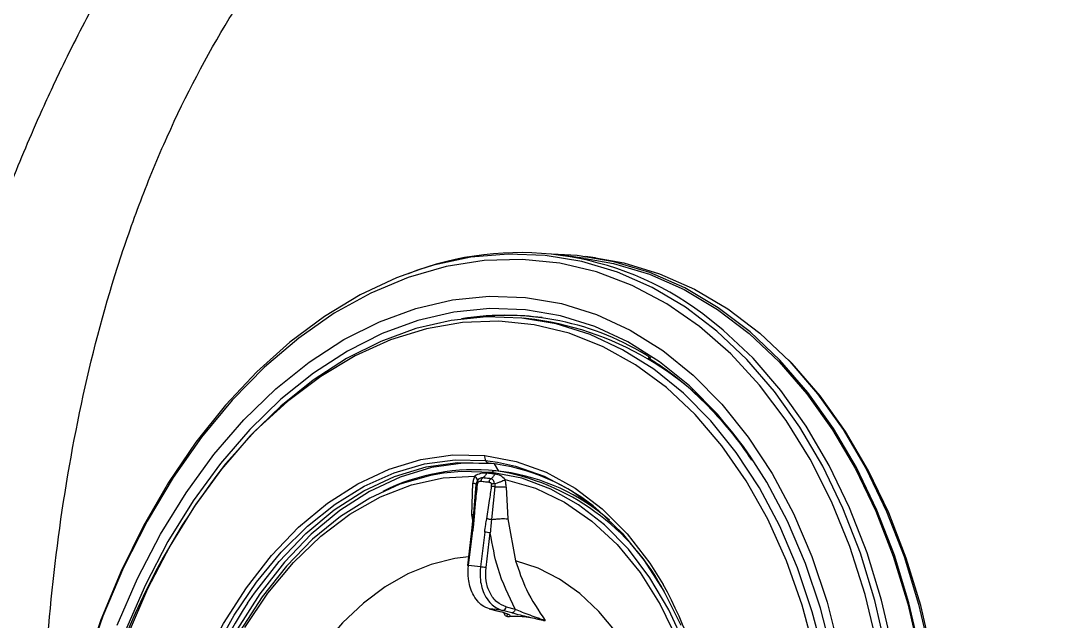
# Model space of a CAD drawing. Extents: x 525 to 613, y 487 to 635.
# Drawn here: x 595.846 to 598.896, y 564.213 to 565.968 of the extents above; entities that cross this region are included whole.
import ezdxf

# ---------------------------------------------------------------- set-up
doc = ezdxf.new("R2010")
doc.units = 0
doc.header["$MEASUREMENT"] = 0
doc.layers.add('1', color=4, linetype='Continuous')
doc.layers.add('STD TEST', color=3, linetype='Continuous')

# ---------------------------------------------------------------- blocks, each defined once
blk = doc.blocks.new('2023 VANGUARD')
at = {"layer": '1', "color": 3, "linetype": 'Continuous', "lineweight": 25}
for p, q in [((28.5385, -27.4174), (28.4621, -27.4074)), ((28.5676, -27.4157), (28.5392, -27.412)), ((28.3906, -27.5963), (28.3559, -27.5926)), ((28.2463, -28.009), (28.2814, -28.0137)), ((28.28, -28.0193), (28.272, -28.0184)), ((28.2853, -28.0398), (28.272, -28.0184)), ((28.3001, -28.0417), (28.2852, -28.0398)), ((28.206, -28.1672), (28.2087, -28.0751)), ((28.2112, -28.1757), (28.2188, -28.0793)), ((28.2736, -28.0856), (28.2637, -28.1817)), ((28.3064, -28.0863), (28.3113, -28.1793)), ((28.2094, -28.1751), (28.2056, -28.214)), ((28.2086, -28.1837), (28.206, -28.1672)), ((28.3113, -28.1793), (28.334, -28.3017)), ((28.2056, -28.214), (28.193, -28.3157)), ((28.1962, -28.3161), (28.2088, -28.2143)), ((28.2438, -28.2183), (28.2312, -28.3201)), ((28.2476, -28.3221), (28.2601, -28.2203)), ((28.2572, -28.4429), (28.2834, -28.4497)), ((28.2572, -28.4429), (28.2582, -28.443)), ((28.2582, -28.443), (28.2837, -28.4497)), ((28.3228, -28.4541), (28.2961, -28.4474)), ((28.3048, -28.4631), (28.2987, -28.4523)), ((28.3064, -28.4367), (28.3331, -28.4435))]:
    blk.add_line(p, q, dxfattribs=at)
at = {"layer": '1', "color": 3, "linetype": 'Continuous', "lineweight": 25, "flags": 128}
for points in [[(29.4451, -29.3354), (29.4588, -29.178), (29.4631, -29.0208), (29.4578, -28.8651), (29.443, -28.712), (29.4188, -28.5626), (29.3854, -28.4182), (29.3431, -28.2799), (29.2921, -28.1485), (29.2329, -28.0253), (29.1659, -27.9111), (29.0916, -27.8067), (29.0106, -27.7131), (28.9235, -27.6308), (28.831, -27.5605), (28.7337, -27.5028), (28.6325, -27.4581), (28.528, -27.4266), (28.4211, -27.4088), (28.3126, -27.4047), (28.2033, -27.4143), (28.0941, -27.4375), (28.0538, -27.4496)], [(29.5451, -29.3483), (29.559, -29.1899), (29.5633, -29.0317), (29.5579, -28.8749), (29.543, -28.7208), (29.5187, -28.5705), (29.4851, -28.4252), (29.4425, -28.2859), (29.3912, -28.1537), (29.3316, -28.0296), (29.2641, -27.9147), (29.1894, -27.8096), (29.1078, -27.7154), (29.0202, -27.6325), (28.927, -27.5618), (28.8291, -27.5037), (28.7272, -27.4587), (28.6221, -27.4271), (28.5145, -27.4091), (28.4401, -27.4048)], [(28.5385, -27.4174), (28.6211, -27.4324), (28.726, -27.464), (28.8276, -27.5089), (28.9252, -27.5668), (29.018, -27.6373), (29.1054, -27.7199), (29.1867, -27.8139), (29.2612, -27.9186), (29.3285, -28.0332), (29.3879, -28.1569), (29.439, -28.2887), (29.4815, -28.4275), (29.515, -28.5725), (29.5393, -28.7223), (29.5542, -28.876), (29.5595, -29.0322), (29.5552, -29.19), (29.5414, -29.3479)], [(28.5676, -27.4157), (28.6505, -27.4308), (28.7557, -27.4624), (28.8576, -27.5074), (28.9555, -27.5655), (29.0486, -27.6363), (29.1363, -27.7191), (29.2178, -27.8134), (29.2926, -27.9184), (29.36, -28.0334), (29.4196, -28.1574), (29.4709, -28.2896), (29.5135, -28.4289), (29.5471, -28.5742), (29.5564, -28.6245)], [(28.0538, -27.4496), (27.9857, -27.4743), (27.879, -27.5242), (27.7749, -27.587), (27.674, -27.6621), (27.5772, -27.749), (27.4853, -27.847), (27.3988, -27.9554), (27.3185, -28.0733), (27.245, -28.1999), (27.1789, -28.3341), (27.1205, -28.4751), (27.0705, -28.6216), (27.0291, -28.7725), (26.9967, -28.9268), (26.9736, -29.0833)], [(29.3927, -28.5466), (29.3572, -28.4004), (29.3124, -28.2607), (29.2587, -28.1285), (29.1964, -28.0051), (29.126, -27.8914), (29.0482, -27.7883), (28.9636, -27.6966), (28.8728, -27.617), (28.7766, -27.5503), (28.6757, -27.4969), (28.571, -27.4573), (28.4633, -27.4318), (28.3535, -27.4206), (28.2424, -27.4238), (28.131, -27.4414), (28.0201, -27.4731), (27.9106, -27.5189), (27.8035, -27.5782), (27.6996, -27.6507), (27.5997, -27.7357), (27.5046, -27.8325), (27.4151, -27.9405), (27.3319, -28.0586), (27.2556, -28.186), (27.187, -28.3216), (27.1265, -28.4644), (27.0747, -28.6131)], [(27.1679, -28.4907), (27.2273, -28.3538), (27.2948, -28.2242), (27.3697, -28.1029), (27.4513, -27.991), (27.5391, -27.8895), (27.6322, -27.7991), (27.7299, -27.7208), (27.8314, -27.6551), (27.9356, -27.6026), (28.0419, -27.5638), (28.1492, -27.539), (28.2567, -27.5283), (28.3634, -27.532), (28.4684, -27.5499), (28.5709, -27.582), (28.6699, -27.6279), (28.7646, -27.6872), (28.8542, -27.7594), (28.9379, -27.844), (29.0151, -27.9402), (29.085, -28.0472), (29.1471, -28.164), (29.2008, -28.2897), (29.2458, -28.4232), (29.2815, -28.5634)], [(29.0229, -27.9993), (29.0007, -27.9676), (28.9252, -27.8734), (28.8432, -27.7906), (28.7555, -27.7199), (28.6628, -27.6619), (28.5659, -27.617), (28.4656, -27.5856), (28.3628, -27.5681), (28.2584, -27.5645), (28.1532, -27.5749), (28.0482, -27.5992), (27.9442, -27.6372), (27.8421, -27.6885), (27.7429, -27.7528), (27.6472, -27.8295), (27.5561, -27.9179), (27.4702, -28.0173), (27.3902, -28.1268), (27.317, -28.2455), (27.251, -28.3724), (27.1928, -28.5063)], [(29.2283, -28.5484), (29.2024, -28.451), (29.1591, -28.3223), (29.1073, -28.2012), (29.0475, -28.0886), (28.9801, -27.9855), (28.9058, -27.8928), (28.8251, -27.8113), (28.7387, -27.7417), (28.6474, -27.6845), (28.552, -27.6403), (28.4533, -27.6094), (28.3521, -27.5922), (28.2492, -27.5886), (28.1457, -27.5989), (28.0423, -27.6228), (27.9399, -27.6602), (27.8394, -27.7108), (27.7416, -27.7741), (27.6475, -27.8496), (27.5577, -27.9366), (27.4731, -28.0345), (27.3944, -28.1423), (27.3223, -28.2592), (27.2573, -28.3841), (27.2, -28.516)], [(29.2095, -28.569), (29.1728, -28.4321), (29.1269, -28.3021), (29.0721, -28.1803), (29.0089, -28.0677), (28.938, -27.9654), (28.8599, -27.8743), (28.7754, -27.7952), (28.6852, -27.7288), (28.5901, -27.6758), (28.4911, -27.6366), (28.389, -27.6115), (28.2847, -27.6009), (28.1791, -27.6048), (28.0733, -27.6231), (27.9682, -27.6557), (27.8647, -27.7023), (27.7638, -27.7625), (27.6664, -27.8357), (27.5734, -27.9213), (27.4857, -28.0182)], [(29.465, -29.3379), (29.4788, -29.1799), (29.483, -29.0222), (29.4777, -28.8659), (29.4629, -28.7123), (29.4386, -28.5624), (29.4051, -28.4175), (29.3626, -28.2786), (29.3115, -28.1468), (29.252, -28.0232), (29.1848, -27.9085), (29.1103, -27.8038), (29.029, -27.7098), (28.9416, -27.6272), (28.8818, -27.58)], [(29.5797, -29.353), (29.5935, -29.195), (29.5978, -29.0373), (29.5925, -28.8811), (29.5776, -28.7275), (29.5533, -28.5776), (29.5198, -28.4327), (29.4774, -28.2939), (29.4262, -28.1621), (29.3668, -28.0385), (29.2996, -27.9239), (29.2251, -27.8192), (29.1438, -27.7252), (29.133, -27.7141)], [(27.2784, -29.1112), (27.2994, -28.9773), (27.3305, -28.8461), (27.3713, -28.7192), (27.4213, -28.5984), (27.4799, -28.4851), (27.5463, -28.3807), (27.6197, -28.2866), (27.6992, -28.2038), (27.7837, -28.1336), (27.8723, -28.0767), (27.9638, -28.0339), (28.057, -28.0056), (28.1508, -27.9924), (28.244, -27.9942)], [(28.244, -27.9942), (28.3354, -28.0112), (28.4239, -28.0431), (28.5083, -28.0894), (28.5876, -28.1497), (28.6609, -28.2231), (28.7271, -28.3087), (28.7664, -28.3711)], [(29.2933, -29.3188), (29.3063, -29.1673), (29.3096, -29.0162), (29.3031, -28.8666), (29.287, -28.72), (29.2614, -28.5775), (29.2264, -28.4403), (29.1825, -28.3096), (29.1299, -28.1866), (29.0691, -28.0722), (29.0229, -27.9993)], [(27.4524, -28.5665), (27.5108, -28.461), (27.5762, -28.3642), (27.6479, -28.277), (27.7249, -28.2007), (27.8064, -28.136), (27.8914, -28.0838), (27.9789, -28.0446), (28.0679, -28.0189), (28.1574, -28.007), (28.2463, -28.009)], [(28.272, -28.0184), (28.1804, -28.0166), (28.0882, -28.0296), (27.9965, -28.0574), (27.9066, -28.0995), (27.8195, -28.1554), (27.7364, -28.2245), (27.6582, -28.3058), (27.5861, -28.3984), (27.5208, -28.501), (27.4632, -28.6124), (27.414, -28.7312), (27.3739, -28.8559), (27.3433, -28.9849), (27.3226, -29.1166)], [(27.5497, -28.4257), (27.5699, -28.3963), (27.642, -28.3037), (27.7202, -28.2224), (27.8033, -28.1533), (27.8904, -28.0974), (27.9803, -28.0552), (28.072, -28.0275), (28.1642, -28.0145), (28.2558, -28.0163)], [(28.2814, -28.0137), (28.3335, -28.0249), (28.4181, -28.0546), (28.4991, -28.0976), (28.5754, -28.1536), (28.6463, -28.2217), (28.7108, -28.3013), (28.7682, -28.3913), (28.8179, -28.4908)], [(28.1229, -28.0456), (28.0852, -28.0522), (27.9954, -28.0783), (27.9073, -28.1185), (27.8218, -28.1722), (27.7402, -28.2388), (27.6633, -28.3176), (27.5923, -28.4073), (27.5279, -28.507)], [(27.542, -28.4975), (27.6095, -28.397), (27.684, -28.3073), (27.7643, -28.2298), (27.8495, -28.1655), (27.9384, -28.1151), (28.0296, -28.0795), (28.1221, -28.0591), (28.2146, -28.0542)], [(28.8302, -28.5488), (28.783, -28.4455), (28.7274, -28.3517), (28.6643, -28.2685), (28.5943, -28.197), (28.5184, -28.1381), (28.4375, -28.0925), (28.3526, -28.0608), (28.2649, -28.0434)], [(28.2649, -28.0434), (28.1754, -28.0405), (28.1229, -28.0456)], [(28.3034, -28.0643), (28.3921, -28.09), (28.4771, -28.1306), (28.5572, -28.1858), (28.6313, -28.2548), (28.6984, -28.3366), (28.7577, -28.4301), (28.8082, -28.534), (28.8494, -28.6469)], [(28.1961, -28.2906), (28.1563, -28.2956), (28.0871, -28.3127), (28.019, -28.3404), (27.9525, -28.3785), (27.8887, -28.4263), (27.8281, -28.4834), (27.7716, -28.5491), (27.7199, -28.6226)], [(28.7446, -28.7397), (28.7121, -28.6566), (28.6732, -28.58), (28.6282, -28.5109), (28.5778, -28.4499), (28.5225, -28.398), (28.4629, -28.3557), (28.3999, -28.3234), (28.334, -28.3017)], [(28.1962, -28.3161), (28.1948, -28.3159), (28.1938, -28.3158), (28.1932, -28.3158), (28.193, -28.3157), (28.1933, -28.3158), (28.194, -28.3159), (28.195, -28.3161), (28.1965, -28.3162)]]:
    blk.add_lwpolyline(points, dxfattribs=at)
at = {"layer": '1', "color": 3, "linetype": 'Continuous', "lineweight": 25}
for centre, radius, start, end in [((28.3459, -28.2915), 0.8908, 53.0144, 111.4843), ((28.3038, -28.372), 0.788, 57.23, 99.3713), ((28.3109, -28.3604), 0.7761, 82.548, 97.4369), ((28.265, -28.4873), 0.8998, 34.3534, 81.9741), ((28.268, -27.998), 0.0244, 171.0962, 206.7943), ((29.1036, -29.2946), 2.0607, 141.7311, 174.2923), ((28.2581, -28.0034), 0.0131, 205.2384, 259.8234), ((28.1883, -28.6143), 0.6018, 49.6318, 83.5557), ((28.2149, -28.6371), 0.6016, 84.173, 116.5715), ((28.2802, -28.057), 0.0205, 138.4995, 151.4423), ((28.2005, -28.5875), 0.5439, 82.2347, 83.4796), ((28.2749, -28.0514), 0.0128, 85.1234, 141.3188), ((28.1709, -28.7055), 0.6751, 27.2084, 81.0438), ((28.2159, -28.6321), 0.5964, 48.8186, 81.8829), ((28.2018, -28.2665), 0.0526, 82.4408, 85.9311), ((28.1101, -29.3726), 1.162, 82.5801, 83.3921), ((28.1666, -28.7303), 0.4152, 81.0479, 85.9113), ((28.0975, -29.4743), 1.162, 82.5801, 83.3921), ((27.4865, -29.0611), 1.454, 355.648, 28.3329), ((28.8831, -29.2841), 1.5858, 147.2299, 173.8612), ((28.2363, -28.8024), 0.3601, 80.4443, 86.5148), ((28.297, -28.4422), 0.00524, 260.6003, 263.7077), ((28.295, -28.4361), 0.0114, 276.884, 356.8956), ((28.3237, -28.449), 0.00523, 260.4813, 263.7079), ((28.3249, -28.8208), 0.3559, 75.5488, 91.4104)]:
    blk.add_arc(centre, radius, start, end, dxfattribs=at)
for points, knots in [([(29.2651, -25.034), (29.2634, -25.0344), (29.2601, -25.035), (29.2535, -25.0364), (29.2419, -25.0387), (29.2187, -25.0435), (29.1723, -25.0536), (29.0797, -25.0755), (28.9475, -25.112), (28.7895, -25.1646), (28.6323, -25.2265), (28.4761, -25.2984), (28.3215, -25.381), (28.1691, -25.475), (28.0197, -25.581), (27.874, -25.6992), (27.7323, -25.8294), (27.5953, -25.9716), (27.4445, -26.1478), (27.3204, -26.3156), (27.2038, -26.4941), (27.1098, -26.6538), (27.0175, -26.8328), (26.9545, -26.9683), (26.8941, -27.1061), (26.8296, -27.2657), (26.7657, -27.4465), (26.7189, -27.5934), (26.6746, -27.7416), (26.6243, -27.929), (26.5718, -28.1566), (26.5269, -28.3861), (26.4941, -28.589), (26.4627, -28.8203), (26.4299, -29.129), (26.4051, -29.5422), (26.4007, -29.9248), (26.4061, -30.1909), (26.4107, -30.3235), (26.4137, -30.3944), (26.4155, -30.4322), (26.4164, -30.4511), (26.4166, -30.4558)], [0, 0, 0, 0, 0.000977, 0.001953, 0.003907, 0.007814, 0.015629, 0.031258, 0.062513, 0.093762, 0.125011, 0.156269, 0.187524, 0.218768, 0.25001, 0.281264, 0.312516, 0.34376, 0.375006, 0.41992, 0.437499, 0.468741, 0.499989, 0.522868, 0.531244, 0.562493, 0.593738, 0.609382, 0.624994, 0.656242, 0.687489, 0.718742, 0.749996, 0.769941, 0.812488, 0.874993, 0.937488, 0.968743, 0.984372, 0.992186, 0.998046, 1, 1, 1, 1]), ([(27.0201, -30.316), (27.0049, -30.1812), (26.9913, -30.046), (26.9742, -29.8422), (26.969, -29.774), (26.9599, -29.6374), (26.956, -29.5688), (26.94, -29.2253), (26.9387, -28.9498), (26.9629, -28.5354), (26.9754, -28.397), (27.0111, -28.1197), (27.0345, -27.9803), (27.0927, -27.708), (27.1276, -27.5743), (27.1902, -27.3779), (27.2128, -27.3132), (27.2614, -27.1852), (27.2873, -27.1226), (27.3694, -26.9401), (27.43, -26.8249), (27.5296, -26.6616), (27.5642, -26.6088), (27.6364, -26.5062), (27.6741, -26.4563), (27.8673, -26.2177), (28.0363, -26.0617), (28.2621, -25.9021), (28.3079, -25.8721), (28.3999, -25.816), (28.446, -25.79), (28.5851, -25.7173), (28.6787, -25.6761), (28.9615, -25.5708), (29.1528, -25.5246), (29.3462, -25.4953)], [0, 0, 0, 0, 0.0625, 0.0625, 0.09375, 0.09375, 0.125, 0.125, 0.25, 0.25, 0.3125, 0.3125, 0.375, 0.375, 0.4375, 0.4375, 0.46875, 0.46875, 0.5, 0.5, 0.5625, 0.5625, 0.59375, 0.59375, 0.625, 0.625, 0.75, 0.75, 0.78125, 0.78125, 0.8125, 0.8125, 0.875, 0.875, 1, 1, 1, 1]), ([(32.0224, -26.3166), (32.0036, -26.3607), (31.9753, -26.4267), (31.9371, -26.5143), (31.9083, -26.5799), (31.8793, -26.6453), (31.8501, -26.7105), (31.8256, -26.7648), (31.8099, -26.7993), (31.8037, -26.8128), (31.8022, -26.8162), (31.8007, -26.8196), (31.7982, -26.825), (31.7948, -26.8324), (31.7899, -26.8433), (31.7837, -26.8568), (31.7738, -26.8784), (31.7564, -26.9162), (31.7216, -26.9916), (31.6513, -27.142), (31.5085, -27.4409), (31.2989, -27.8626), (31.0385, -28.3599), (30.7694, -28.8481), (30.4911, -29.326), (30.2023, -29.7912), (30.0014, -30.0905), (29.8983, -30.2362)], [0, 0, 0, 0, 0.03125, 0.046875, 0.0625, 0.078125, 0.09375, 0.109375, 0.117188, 0.118652, 0.119141, 0.119629, 0.121094, 0.123047, 0.125, 0.128906, 0.132812, 0.140625, 0.15625, 0.1875, 0.25, 0.375, 0.5, 0.625, 0.75, 0.875, 1, 1, 1, 1]), ([(28.722, -27.7076), (28.7442, -27.7219), (28.7947, -27.7546), (28.8686, -27.8188), (28.9431, -27.898), (28.9951, -27.9617), (29.0202, -28.0013), (29.0245, -28.008)], [0, 0, 0, 0, 0.196618, 0.447938, 0.698623, 0.948804, 1, 1, 1, 1]), ([(28.2146, -28.0542), (28.2131, -28.0575), (28.2103, -28.064), (28.2093, -28.0714), (28.2087, -28.0751)], [0, 0, 0, 0, 0.504199, 1, 1, 1, 1]), ([(28.2504, -28.0459), (28.244, -28.0456), (28.232, -28.045), (28.2202, -28.0512), (28.2146, -28.0542)], [0, 0, 0, 0, 0.529808, 1, 1, 1, 1]), ([(28.2222, -28.0663), (28.222, -28.0652), (28.2217, -28.063), (28.2191, -28.0588), (28.2161, -28.0557), (28.2146, -28.0542)], [0, 0, 0, 0, 0.304131, 0.657823, 1, 1, 1, 1]), ([(28.2379, -28.0595), (28.2366, -28.0594), (28.2339, -28.0594), (28.2293, -28.0608), (28.2246, -28.0641), (28.2224, -28.0679), (28.2213, -28.0699)], [0, 0, 0, 0, 0.210808, 0.445743, 0.703445, 1, 1, 1, 1]), ([(28.2379, -28.0595), (28.2372, -28.06), (28.2358, -28.061), (28.2342, -28.0633), (28.2329, -28.066), (28.2326, -28.0681), (28.2324, -28.0691)], [0, 0, 0, 0, 0.245697, 0.5, 0.754303, 1, 1, 1, 1]), ([(28.2379, -28.0595), (28.2403, -28.0578), (28.2451, -28.0543), (28.2487, -28.0487), (28.2504, -28.0459)], [0, 0, 0, 0, 0.502809, 1, 1, 1, 1]), ([(28.2617, -28.0622), (28.2572, -28.0617), (28.2493, -28.0608), (28.2414, -28.0599), (28.2379, -28.0595)], [0, 0, 0, 0, 0.5599993, 1, 1, 1, 1]), ([(28.2622, -28.0472), (28.26, -28.0469), (28.2561, -28.0465), (28.2522, -28.0461), (28.2504, -28.0459)], [0, 0, 0, 0, 0.560093, 1, 1, 1, 1]), ([(28.2617, -28.0622), (28.264, -28.0605), (28.2688, -28.057), (28.2723, -28.0514), (28.274, -28.0486)], [0, 0, 0, 0, 0.502816, 1, 1, 1, 1]), ([(28.3034, -28.0643), (28.2994, -28.0603), (28.2907, -28.0518), (28.2798, -28.0497), (28.274, -28.0486)], [0, 0, 0, 0, 0.468065, 1, 1, 1, 1]), ([(28.2189, -28.0782), (28.2185, -28.078), (28.2178, -28.0774), (28.2144, -28.0763), (28.2106, -28.0755), (28.2087, -28.0751)], [0, 0, 0, 0, 0.2774727, 0.6450876, 1, 1, 1, 1]), ([(28.2218, -28.0794), (28.2199, -28.0972), (28.2165, -28.1291), (28.2138, -28.1609), (28.2126, -28.175)], [0, 0, 0, 0, 0.559998, 1, 1, 1, 1]), ([(28.2188, -28.0793), (28.2187, -28.0793), (28.2185, -28.0792), (28.2191, -28.0792), (28.2201, -28.0793), (28.2213, -28.0794), (28.2218, -28.0794)], [0, 0, 0, 0, 0.246698, 0.5, 0.753302, 1, 1, 1, 1]), ([(28.221, -28.0708), (28.2205, -28.0721), (28.2194, -28.0748), (28.219, -28.0777), (28.2187, -28.0792)], [0, 0, 0, 0, 0.5002208, 1, 1, 1, 1]), ([(28.2188, -28.0793), (28.219, -28.0776), (28.2195, -28.0743), (28.2207, -28.0714), (28.2213, -28.0699)], [0, 0, 0, 0, 0.503013, 1, 1, 1, 1]), ([(28.2262, -28.0632), (28.2252, -28.0643), (28.223, -28.0666), (28.2216, -28.0695), (28.221, -28.071)], [0, 0, 0, 0, 0.497445, 1, 1, 1, 1]), ([(28.2213, -28.0699), (28.2212, -28.0702), (28.2209, -28.0706), (28.2212, -28.0716), (28.222, -28.0728), (28.2229, -28.0736), (28.2233, -28.074)], [0, 0, 0, 0, 0.247007, 0.5, 0.752993, 1, 1, 1, 1]), ([(28.2233, -28.074), (28.2229, -28.075), (28.2222, -28.0767), (28.222, -28.0786), (28.2218, -28.0794)], [0, 0, 0, 0, 0.562763, 1, 1, 1, 1]), ([(28.2233, -28.074), (28.2239, -28.0731), (28.2251, -28.0711), (28.2283, -28.0691), (28.2308, -28.0691), (28.2324, -28.0691)], [0, 0, 0, 0, 0.2433451, 0.5159671, 1, 1, 1, 1]), ([(28.2324, -28.0691), (28.2368, -28.0696), (28.2448, -28.0705), (28.2527, -28.0714), (28.2562, -28.0718)], [0, 0, 0, 0, 0.56, 1, 1, 1, 1]), ([(28.2496, -28.1792), (28.2525, -28.1615), (28.2576, -28.1299), (28.262, -28.0982), (28.2639, -28.0842)], [0, 0, 0, 0, 0.559997, 1, 1, 1, 1]), ([(28.2617, -28.0622), (28.261, -28.0627), (28.2596, -28.0637), (28.2579, -28.066), (28.2567, -28.0688), (28.2563, -28.0708), (28.2562, -28.0718)], [0, 0, 0, 0, 0.245697, 0.5, 0.754303, 1, 1, 1, 1]), ([(28.2562, -28.0718), (28.2572, -28.072), (28.2591, -28.0724), (28.2615, -28.074), (28.2631, -28.0761), (28.2636, -28.0778), (28.2638, -28.0786)], [0, 0, 0, 0, 0.316237, 0.605106, 0.810922, 1, 1, 1, 1]), ([(28.2729, -28.0758), (28.2722, -28.0736), (28.271, -28.0694), (28.2682, -28.0652), (28.2652, -28.0629), (28.2628, -28.0624), (28.2617, -28.0622)], [0, 0, 0, 0, 0.297153, 0.554926, 0.789648, 1, 1, 1, 1]), ([(28.2729, -28.0758), (28.272, -28.076), (28.2703, -28.0763), (28.2679, -28.077), (28.2656, -28.0777), (28.2644, -28.0783), (28.2638, -28.0786)], [0, 0, 0, 0, 0.247007, 0.5, 0.752993, 1, 1, 1, 1]), ([(28.2639, -28.0842), (28.264, -28.0832), (28.2642, -28.0812), (28.2639, -28.0794), (28.2638, -28.0786)], [0, 0, 0, 0, 0.557139, 1, 1, 1, 1]), ([(28.2736, -28.0856), (28.2727, -28.0854), (28.2709, -28.0852), (28.2683, -28.0848), (28.2659, -28.0845), (28.2646, -28.0843), (28.2639, -28.0842)], [0, 0, 0, 0, 0.2466976, 0.5, 0.7533025, 1, 1, 1, 1]), ([(28.2729, -28.0758), (28.2757, -28.0751), (28.2815, -28.0737), (28.2899, -28.0709), (28.2975, -28.0677), (28.3015, -28.0654), (28.3034, -28.0643)], [0, 0, 0, 0, 0.2496757, 0.503855, 0.7560327, 1, 1, 1, 1]), ([(28.2729, -28.0758), (28.2732, -28.0774), (28.2738, -28.0805), (28.2737, -28.0839), (28.2736, -28.0856)], [0, 0, 0, 0, 0.494345, 1, 1, 1, 1]), ([(28.2736, -28.0856), (28.2766, -28.0856), (28.2828, -28.0857), (28.2917, -28.0859), (28.2999, -28.0861), (28.3042, -28.0862), (28.3064, -28.0863)], [0, 0, 0, 0, 0.249775, 0.504218, 0.756467, 1, 1, 1, 1]), ([(28.3064, -28.0863), (28.3063, -28.0825), (28.3061, -28.0749), (28.3043, -28.0679), (28.3034, -28.0643)], [0, 0, 0, 0, 0.495801, 1, 1, 1, 1]), ([(28.2065, -28.1673), (28.2064, -28.1673), (28.2063, -28.1673), (28.2061, -28.1672), (28.206, -28.1672)], [0, 0, 0, 0, 0.560995, 1, 1, 1, 1]), ([(28.2134, -28.1686), (28.2134, -28.1686), (28.2123, -28.168), (28.2094, -28.1676), (28.2065, -28.1673)], [0, 0, 0, 0, 0.003651, 1, 1, 1, 1]), ([(28.2126, -28.175), (28.212, -28.1823), (28.211, -28.1954), (28.2094, -28.2085), (28.2088, -28.2143)], [0, 0, 0, 0, 0.559985, 1, 1, 1, 1]), ([(28.2112, -28.1757), (28.2106, -28.1755), (28.2095, -28.1753), (28.2093, -28.1751), (28.2103, -28.1749), (28.2119, -28.175), (28.2126, -28.175)], [0, 0, 0, 0, 0.243098, 0.5, 0.756902, 1, 1, 1, 1]), ([(28.2438, -28.2183), (28.2448, -28.211), (28.2465, -28.1979), (28.2486, -28.1849), (28.2496, -28.1792)], [0, 0, 0, 0, 0.559985, 1, 1, 1, 1]), ([(28.2637, -28.1817), (28.2625, -28.1815), (28.2601, -28.1811), (28.2562, -28.1805), (28.2524, -28.1798), (28.2505, -28.1794), (28.2496, -28.1792)], [0, 0, 0, 0, 0.243098, 0.5, 0.756902, 1, 1, 1, 1]), ([(28.2637, -28.1817), (28.2629, -28.1889), (28.2615, -28.2017), (28.2605, -28.2147), (28.2601, -28.2203)], [0, 0, 0, 0, 0.561456, 1, 1, 1, 1]), ([(28.2637, -28.1817), (28.2677, -28.181), (28.276, -28.1798), (28.2895, -28.1788), (28.3021, -28.1785), (28.3083, -28.179), (28.3113, -28.1793)], [0, 0, 0, 0, 0.250711, 0.510511, 0.764609, 1, 1, 1, 1]), ([(28.3331, -28.4435), (28.3143, -28.4051), (28.2807, -28.3366), (28.2664, -28.2559), (28.2601, -28.2203)], [0, 0, 0, 0, 0.559798, 1, 1, 1, 1]), ([(28.334, -28.3017), (28.3438, -28.3307), (28.3654, -28.3956), (28.4014, -28.4477), (28.4212, -28.4764)], [0, 0, 0, 0, 0.447508, 1, 1, 1, 1]), ([(28.2582, -28.443), (28.2507, -28.4402), (28.2377, -28.4352), (28.2209, -28.4191), (28.2085, -28.4001), (28.2001, -28.3777), (28.1944, -28.35), (28.1955, -28.3292), (28.1962, -28.3161)], [0, 0, 0, 0, 0.189178, 0.329349, 0.49967, 0.644705, 0.776575, 1, 1, 1, 1]), ([(28.2312, -28.3201), (28.2305, -28.3332), (28.2294, -28.354), (28.2353, -28.3816), (28.2441, -28.4041), (28.257, -28.4232), (28.2746, -28.4394), (28.2883, -28.4445), (28.2961, -28.4474)], [0, 0, 0, 0, 0.223173, 0.354792, 0.499492, 0.670253, 0.81071, 1, 1, 1, 1]), ([(28.3064, -28.4367), (28.2971, -28.4329), (28.2785, -28.4253), (28.258, -28.3974), (28.2459, -28.3616), (28.247, -28.3353), (28.2476, -28.3221)], [0, 0, 0, 0, 0.249698, 0.500188, 0.750582, 1, 1, 1, 1]), ([(28.3183, -28.4628), (28.3183, -28.4628), (28.3192, -28.4619), (28.3135, -28.4592), (28.3031, -28.455), (28.2904, -28.4515), (28.2837, -28.4497)], [0, 0, 0, 0, 0.003251, 0.288502, 0.623113, 1, 1, 1, 1]), ([(28.3228, -28.4541), (28.3308, -28.4561), (28.3459, -28.4599), (28.3708, -28.4658), (28.3938, -28.4712), (28.4075, -28.4746), (28.4137, -28.4762)], [0, 0, 0, 0, 0.3052886, 0.5763746, 0.8074631, 1, 1, 1, 1]), ([(28.3331, -28.4435), (28.3396, -28.4463), (28.3527, -28.4518), (28.3754, -28.4605), (28.3956, -28.4678), (28.4097, -28.4727), (28.417, -28.4751), (28.4198, -28.476), (28.4212, -28.4764)], [0, 0, 0, 0, 0.257263, 0.515312, 0.767777, 0.887979, 0.944767, 1, 1, 1, 1]), ([(28.3048, -28.4631), (28.3059, -28.463), (28.3083, -28.4627), (28.3108, -28.4614), (28.3108, -28.46), (28.3107, -28.4591)], [0, 0, 0, 0, 0.237845, 0.482386, 1, 1, 1, 1]), ([(28.3048, -28.4631), (28.3068, -28.4637), (28.3109, -28.4649), (28.3144, -28.465), (28.3161, -28.465)], [0, 0, 0, 0, 0.492897, 1, 1, 1, 1]), ([(28.4137, -28.4762), (28.4152, -28.4765), (28.4183, -28.4772), (28.4203, -28.4767), (28.4212, -28.4764)], [0, 0, 0, 0, 0.507105, 1, 1, 1, 1])]:
    blk.add_open_spline(points, degree=3, knots=knots, dxfattribs=at)
blk.add_open_spline([(28.3331, -28.4435), (28.3327, -28.445), (28.3319, -28.448), (28.3294, -28.4516), (28.3263, -28.454), (28.3242, -28.4541), (28.3231, -28.4542)], degree=3, dxfattribs=at)
blk = doc.blocks.new('2026 Vanguard')
at = {"layer": 'STD TEST', "color": 1}
blk.add_blockref('2023 VANGUARD', (44.1613, 88.209), dxfattribs=at)

msp = doc.modelspace()

# ---------------------------------------------------------------- block references
at = {"layer": '1'}
msp.add_blockref('2026 Vanguard', (524.7985, 504.4821), dxfattribs=at)

doc.saveas('drawing.dxf')
